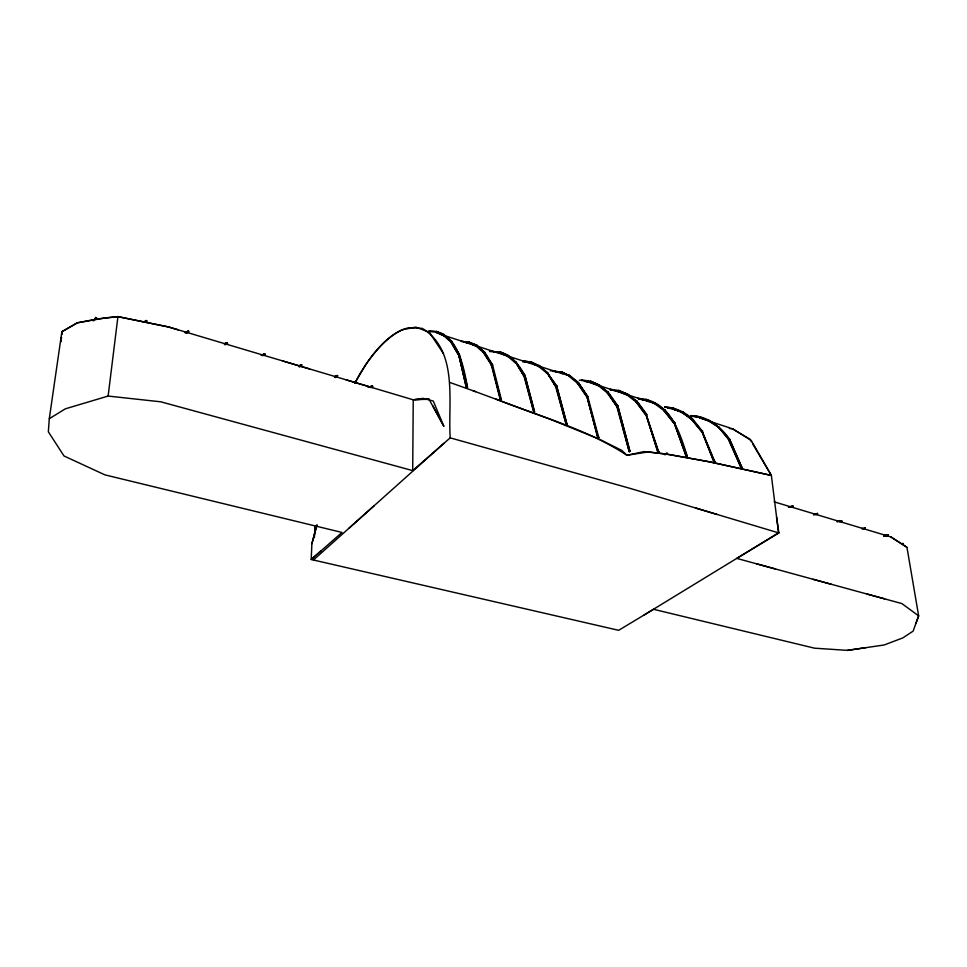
<?xml version="1.0" encoding="UTF-8"?>
<svg xmlns="http://www.w3.org/2000/svg" width="967" height="967" viewBox="0 0 967 967"><rect width="100%" height="100%" fill="white"/><g stroke="black" fill="none" stroke-linecap="round" stroke-linejoin="round"><path stroke-width="1.45" d="M741.979 467.738L729.505 439.078L728.55 439.574L740.976 467.714L741.979 467.738L729.505 439.078C720.596 426.447 707.095 415.931 691.067 415.641L691.357 416.052M49.293 418.699L65.357 408.823L108.123 396.059L160.788 401.813L412.704 470.615L413.235 399.806L168.524 326.955L117.938 316.632L104.774 317.95L77.336 322.821L61.876 331.705L49.293 418.699L48.35 431.802L63.991 455.953L104.871 474.857L342.004 532.454L311.205 559.494L618.662 630.315L653.571 609.295L814.516 648.18L847.358 650.368L884.14 644.989L902.9 637.869L913.114 631.137L918.65 615.87L906.949 547.31L890.837 536.915L774.144 501.849M887.827 535.367L888.262 534.727L888.226 535.67L884.297 536.153M314.384 537.604L315.157 525.697M864.703 528.405L865.163 527.777L865.127 528.719L862.371 528.949M316.668 525.299L311.894 543.708L311.205 559.494L321.249 550.67M841.145 520.717L841.544 521.624L841.58 520.669L837.664 521.564M817.03 514.069L817.514 513.429L817.466 514.384L813.573 514.94M792.444 506.672L792.94 506.019L792.88 506.998L790.16 507.264M61.876 331.705L61.67 334.522L61.876 331.705L77.336 322.821L97.594 318.965L117.938 316.632L168.524 326.955L178.315 329.868M108.123 396.059L117.938 316.632M314.771 528.647L315.278 525.71M95.564 318.216L94.186 319.775L95.697 317.49L96.833 318.203L95.564 318.216L95.697 317.49M371.848 385.966L372.307 387.078L372.513 385.942L368.379 387.283L372.513 385.942M334.522 377.166L337.58 375.522L337.362 376.671L335.126 377.577M94.186 319.775L95.092 319.062L93.714 320.693M298.755 366.529L301.752 364.825L301.535 365.997L299.371 366.94M264.136 354.611L264.281 353.886L265.309 354.575L262.069 355.614M224.429 344.409L227.293 342.62L227.608 343.333L225.081 344.844M665.006 407.458L664.728 407.034C675.051 407.288 684.527 412.027 692.287 418.602L691.852 419.569C684.89 413.695 676.731 408.715 667.423 408.086M185.797 332.914L188.601 331.065L188.916 331.802L186.462 333.361M145.969 320.56L145.812 321.31L147.069 321.286L145.969 320.56L143.527 322.325L146.742 320.548M638.51 398.815L638.063 398.67M610.515 389.689L613.743 390.269M582.037 380.067L581.892 380.708L582.63 380.043L590.789 381.336L599.286 385.035L608.303 392.844L617.816 406.37L616.789 406.382L607.288 392.856L608.231 392.276L617.744 405.789L629.892 450.997L629.251 451.722L616.765 406.309L617.744 405.789L629.916 451.468M552.689 371.292L552.87 370.651L561.609 372.452L552.689 371.292L553.426 370.627L550.271 370.869M522.833 361.682L523.57 361.005L531.354 362.081L539.538 366.203L530.545 362.758L522.821 361.682L523.606 361.005M429.227 330.835L429.082 331.512L429.892 330.811L430.097 331.476L429.227 330.835C457.488 330.702 463.362 365.768 467.448 387.03L466.348 387.537L458.588 353.837L459.265 353.789L467.532 387.574M462.045 341.762L461.537 341.593M699.782 416.934L699.999 417.889L709.548 420.971L699.806 416.934L700.035 417.889L700.35 416.898L691.091 415.641M311.894 543.708L317.067 524.863M673.298 408.328L673.528 409.295L682.944 412.438L673.322 408.34L673.564 409.307L673.878 408.304L664.728 407.034M436.31 331.536L436.975 331.512L436.637 332.612L436.31 331.536L444.179 334.606L443.817 335.706L436.613 332.612L436.298 331.524L444.361 335.271L451.758 341.822L459.398 354.418L458.261 354.418L450.634 341.81L451.601 341.158L451.166 342.233L450.912 341.17L451.637 341.194L450.634 341.81M476.248 346.234L476.828 345.823L468.838 343.031L468.524 341.967L476.683 345.183L476.284 346.246L468.802 343.019L468.499 341.955L476.646 345.159L484.54 352.508L492.59 365.308L491.973 365.683L483.44 352.508L484.394 351.855L492.469 364.692L491.454 365.26L492.469 364.692M637.785 398.247L646.778 399.504L646.5 400.531L646.246 399.54L655.747 403.71L646.464 400.519L646.222 399.54C671.702 405.814 680.236 433.99 687.162 456.037L686.135 456.484L674.35 422.821L687.174 456.509M619.134 390.535L618.82 391.55L619.11 390.523L627.909 394.778L627.414 395.189L618.783 391.55L618.554 390.559L627.776 394.173L636.878 401.232L646.754 414.928L645.738 414.94L635.984 401.837L636.878 401.232M500.628 352.133L500.302 353.209L500.604 352.121L508.545 356.122L500.265 353.197L499.999 352.145C511.869 354.732 519.267 365.381 524.9 375.353L534.57 412.147L533.905 412.438L523.884 375.897L515.774 362.335L525.008 375.945L523.909 375.958L515.798 362.359L524.392 376.332M560.642 372.5L561.416 371.824L569.841 376.054L562.468 373.467M583.234 380.925L590.027 382.001L599.431 385.652L590.789 381.336L590.462 382.364L598.911 386.063L599.322 385.047L598.44 385.676L607.747 393.243M776.586 517.067L778.834 532.938L736.769 558.394L901.873 603.577L918.65 615.87L915.846 623.582M500.761 400.157L501.353 399.323L500.761 400.157L491.937 365.611L483.935 352.882L475.752 345.848L476.646 345.159M499.77 352.81L508.013 356.557L508.376 355.469L507.506 356.158L515.991 363.362L516.463 362.347L515.798 362.359M560.618 372.488L561.452 371.824L569.841 376.054L561.126 372.295M569.696 375.414L568.85 376.09L577.891 383.536L587.029 396.893L587.634 396.53L578.363 382.557L569.72 375.438L569.333 376.465M590.221 381.361L590.486 382.376L590.825 381.336L599.286 385.035M682.255 411.869L682.472 412.836L682.823 411.833L682.013 412.474L691.852 419.569L702.006 431.874L714.275 462.19L714.891 461.44L714.275 462.19M709.041 421.346L708.871 420.415M598.682 385.059L598.887 386.038M476.284 346.246L476.018 345.195L483.73 351.879L491.78 364.692L500.64 399.298M508.038 355.965L507.977 356.533M556.073 386.727L547.092 372.549L556.581 385.76L567 424.634L566.336 424.912L555.578 386.304L547.117 372.573L556.678 386.353L555.602 386.365L547.117 372.573M577.432 383.174L578.326 382.521L587.634 396.53L586.546 396.47L577.408 383.15L578.363 382.557L577.891 383.536L578.447 383.15L569.104 375.45M674.422 423.667L664.051 410.637L664.909 410.008L675.002 423.316L673.999 423.328L664.027 410.624L664.945 410.044L664.474 410.987L654.792 403.747L646.029 400.169M741.363 468.016L728.9 439.828L718.469 427.027L729.505 439.55L728.55 439.574L729.505 439.078L728.514 439.526M691.441 419.231L692.287 418.602M458.261 354.418L450.936 341.194L443.539 334.63L443.273 335.295L451.166 342.233M483.44 352.508L484.431 351.903L483.959 352.919L483.464 352.532L484.431 351.903L476.683 345.183M491.466 365.308L492.505 364.777L501.426 399.855M355.058 382.968L359.071 375.305A144.361 57.138 -74.7 0 1 408.944 327.728L422.216 328.369C458.841 350.598 447.769 402.308 450.211 437.858L412.704 470.615M616.789 406.382L607.602 392.288L598.706 385.071M636.915 401.269L636.008 401.861L636.915 401.269L646.693 414.372L645.714 414.891L646.693 414.372M673.999 423.328L674.978 422.833L673.975 423.28M691.417 419.207L692.324 418.638L702.574 431.524L701.595 431.536L691.417 419.207L692.324 418.638M708.896 420.427L719.122 427.583L708.63 421.008M354.829 383.053L365.405 365.272M466.348 387.537L458.588 353.837L459.301 353.874L458.237 354.369M524.247 375.401L524.356 376.236L524.936 375.438L524.247 375.401L533.905 412.438M533.433 412.099L534.57 412.147M555.94 385.821L556.025 386.631L556.629 385.857L555.94 385.821L566.336 424.912M565.876 424.586L567 424.634M714.903 461.912L701.945 431.028L713.876 461.9M658.793 452.024L646.089 414.432L657.729 451.988L658.769 451.553L657.729 451.988M740.976 467.714L741.979 467.266M597.679 437.713L598.742 437.277L597.679 437.713L586.896 395.95L587.549 395.938L598.778 437.761M686.135 456.484L687.162 456.037M92.929 320.693L95.092 319.062M628.828 451.42L629.892 450.997M348.99 528.212L374.277 505.608M313.429 560.002L443.865 443.394M546.802 373.165L547.866 373.165L538.776 365.586L530.762 362.117L530.545 362.758L539.018 366.626L539.538 366.203L531.354 362.081L531.052 363.145L531.379 362.093L523.002 361.029M699.999 417.889L709.113 420.838M673.528 409.295L682.509 412.293M655.288 403.565L646.947 400.12L642.281 399.879M590.499 381.808L585.059 381.506M443.78 335.682L444.179 334.606L443.78 335.682L436.093 332.213M507.76 355.505L516.571 362.951L515.484 362.951M655.251 404.109L655.058 403.142L665.006 410.6L664.027 410.624M538.982 366.602L539.417 365.574L547.866 373.165L547.262 373.528L538.51 366.227L539.381 365.562M607.288 392.856L608.231 392.276M618.336 391.188L626.967 394.826L636.443 402.224L636.987 401.825L627.208 394.21L618.554 390.559M644.119 614.988L778.556 532.853L771.376 475.45L751.238 440.456L732.575 428.768L729.747 428.393M185.011 332.733L187.84 331.089M186.716 332.165L188.601 331.065M224.586 343.684L226.556 342.632M225.323 343.66L227.293 342.62M261.175 355.385L264.281 353.886M263.229 355.578L265.309 354.575M261.9 355.36L265.006 353.874M298.9 365.804L301.051 364.849M299.601 365.78L301.752 364.825M334.655 376.453L336.891 375.547M335.344 376.429L337.58 375.522M617.828 406.358L616.765 406.309M370.482 387.501L372.803 386.631M788.371 507.216L792.94 506.019M789.048 506.962L792.481 506.067M790.909 507.192L793.194 506.587M813.61 514.347L817.514 513.429M836.951 521.793L841.58 520.669M839.513 521.793L841.834 521.225M861.657 528.586L865.163 527.777M884.322 535.573L887.839 534.787M884.745 535.525L888.262 534.727M883.814 536.334L886.159 535.803M402.755 329.662L415.81 327.136L429.336 332.237L443.502 353.704M847.358 650.368L865.695 647.685M489.495 351.541L500.604 352.121M579.402 380.236L582.593 380.031M699.806 416.934L700.471 417.49L696.131 416.837M673.322 408.34L674.011 408.896L668.294 408.038M368.379 387.283L369.043 387.247M646.246 399.54L646.947 400.12L642.729 399.468M492.433 351.19L493.037 351.166M468.524 341.967L469.164 341.943L468.802 343.019L465.913 342.693M702.513 430.968L701.595 431.536L702.562 431.04M415.327 399.54L419.497 399.456M425.069 399.335L429.239 399.25M143.527 322.325L144.301 322.313M555.916 385.76L556.581 385.76M524.223 375.353L524.9 375.353M466.71 387.005L467.448 387.03M430.472 331.645L437.157 332.177M461.211 341.133L468.826 342.427M463.942 342.125L468.318 342.632M493.521 352.012L500.797 352.774M729.336 428.272L732.273 428.671L749.884 439.175L751.419 441.774M525.081 361.827L531.548 362.722M693.822 416.68L699.612 417.551L708.654 421.032M554.973 371.461L561.609 372.452M639.018 399.081L646.053 400.169M610.237 389.254L619.11 390.523M616.511 390.704L619.279 391.139M610.056 389.882L618.36 391.188M616.052 391.115L618.82 391.55M585.531 381.095L590.97 381.953M752.955 444.361L771.376 475.45L711.47 462.226L669.72 454.587L648.313 451.903L626.894 455.276C586.993 429.01 539.997 416.704 495.998 399.057M771.376 475.45L707.675 461.464L665.562 453.958L643.974 451.601L626.894 455.276L621.914 450.465L598.355 438.74L550.404 419.34L473.105 390.765M756.291 563.737L775.51 568.995M813.029 579.269L831.354 584.286M867.157 594.076L884.648 598.863M450.211 437.858L629.263 488.13L778.834 532.938M282.461 360.884L309.609 368.959M346.077 379.826L372.21 387.598M695.551 507.989L716.861 514.371M587.138 396.373L577.722 382.569M539.042 366.046L539.417 365.574M569.358 375.897L569.72 375.438M627.45 394.633L627.414 395.189M446.681 336.286L562.782 373.842M584.83 380.974L648.797 401.668M709.681 421.358L729.336 427.716M702.127 431.367L691.719 418.651M691.937 419.037L682.279 411.882M449.848 382.448L475.546 391.647M499.999 352.145L507.735 355.493M468.294 342.62L475.776 345.848M560.848 371.848L569.08 375.438M890.837 536.915L906.949 547.31M187.683 331.838L188.335 332.273M226.411 343.37L227.052 343.805M300.906 365.574L301.535 365.997M587.029 396.893L586.921 396.011L598.065 437.253M599.322 385.047L608.195 392.239M718.493 427.051L728.864 439.018L741.363 467.254M664.341 410.056L674.325 422.76L686.522 456.013M636.298 401.269L646.065 414.372M637.301 403.372L646.174 415.29M607.723 393.206L617.224 406.72M453.426 345.981L458.769 354.804L464.39 377.795M443.793 426.133L428.973 399.178L413.235 399.806L423.123 398.344L433.264 401.039L443.793 426.133L432.708 405.657M701.945 431.028L714.262 461.428M674.374 423.582L686.534 456.787M646.089 414.432L658.116 451.529M646.125 415.194L658.14 452.29M586.993 396.796L598.126 438.027M556.629 385.857L566.952 424.138M629.251 451.722L617.139 405.862L617.816 406.37M524.936 375.438L534.509 411.628M491.454 365.26L500.265 399.818M466.154 384.999L466.856 387.888M365.381 365.151A144.18 57.089 -74.8 0 1 402.755 329.59M664.945 454.877A128.091 74.592 -75.2 0 1 666.952 452.725M61.429 337.398L61.09 341.665L61.441 337.35M903.396 543.925L902.731 543.442L903.396 543.925"/></g></svg>
